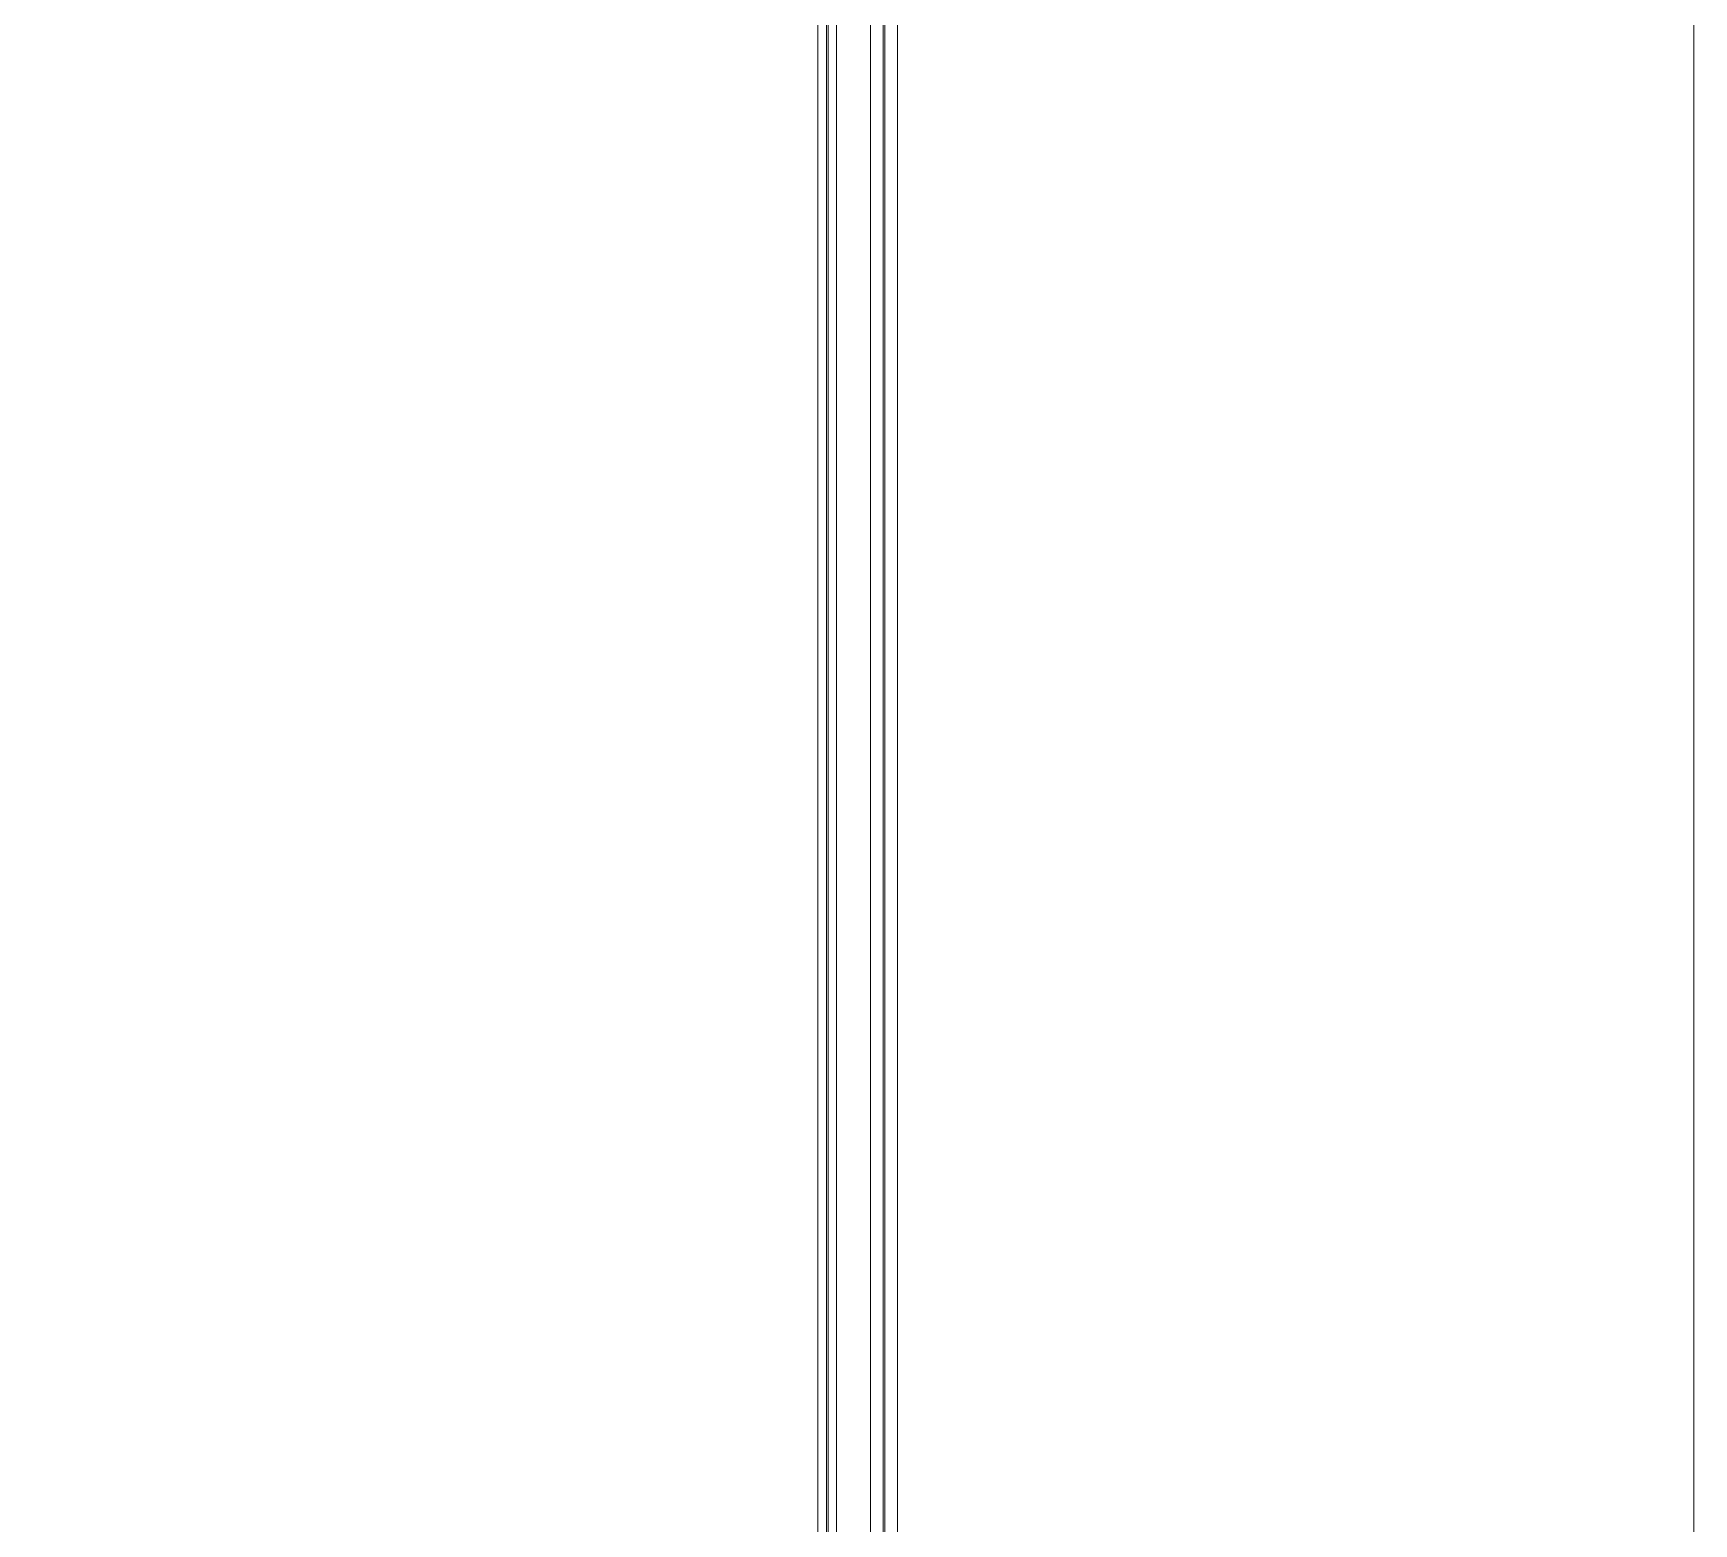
# Model space of a CAD drawing. Extents: x -2050 to 29725, y -1777 to 6820.
# Drawn here: x 10689.4 to 10767.8, y 1449.2 to 1519.6 of the extents above; entities that cross this region are included whole.
import ezdxf

# ---------------------------------------------------------------- set-up
doc = ezdxf.new("R2010")
doc.units = 0
doc.header["$LTSCALE"] = 25
doc.header["$MEASUREMENT"] = 0
doc.linetypes.add('DOT2', pattern=[0.125, 0, -0.125])
doc.linetypes.add('HIDDEN', pattern=[0.375, 0.25, -0.125])
for name, color, linetype, lineweight in [('06D', 9, 'Continuous', 9), ('10', 9, 'Continuous', 9), ('15', 9, 'Continuous', 9), ('20', 9, 'DOT2', 9)]:
    doc.layers.add(name, color=color, linetype=linetype, lineweight=lineweight)

# ---------------------------------------------------------------- blocks, each defined once
blk = doc.blocks.new('*U284')
at = {"layer": '15'}
for p, q in [((-1.469, -18.947), (-170.634, -18.947)), ((-1.469, -19.347), (-170.634, -19.347)), ((-1.469, -19.423), (-170.634, -19.423)), ((-1.469, -19.823), (-170.634, -19.823)), ((-1.469, -21.423), (-170.634, -21.423)), ((-1.469, -22.023), (-170.634, -22.023)), ((-1.469, -22.099), (-170.634, -22.099)), ((-1.469, -22.699), (-170.634, -22.699))]:
    blk.add_line(p, q, dxfattribs=at)

msp = doc.modelspace()

# ---------------------------------------------------------------- linework, layer by layer
at = {"layer": '06D'}
msp.add_lwpolyline([(10767.793, 1989.451), (10767.8, 907.254)], dxfattribs=at)
at = {"layer": '20', "linetype": 'HIDDEN', "lineweight": 0}
msp.add_lwpolyline([(7129.5, 979.758, -0.152644), (10705.5, 2076.188, -0.10573)], format="xyb", dxfattribs=at)

# ---------------------------------------------------------------- block references
at = {"layer": '10', "rotation": 90}
msp.add_blockref('*U284', (10707.5, 1550), dxfattribs=at)

doc.saveas('drawing.dxf')
